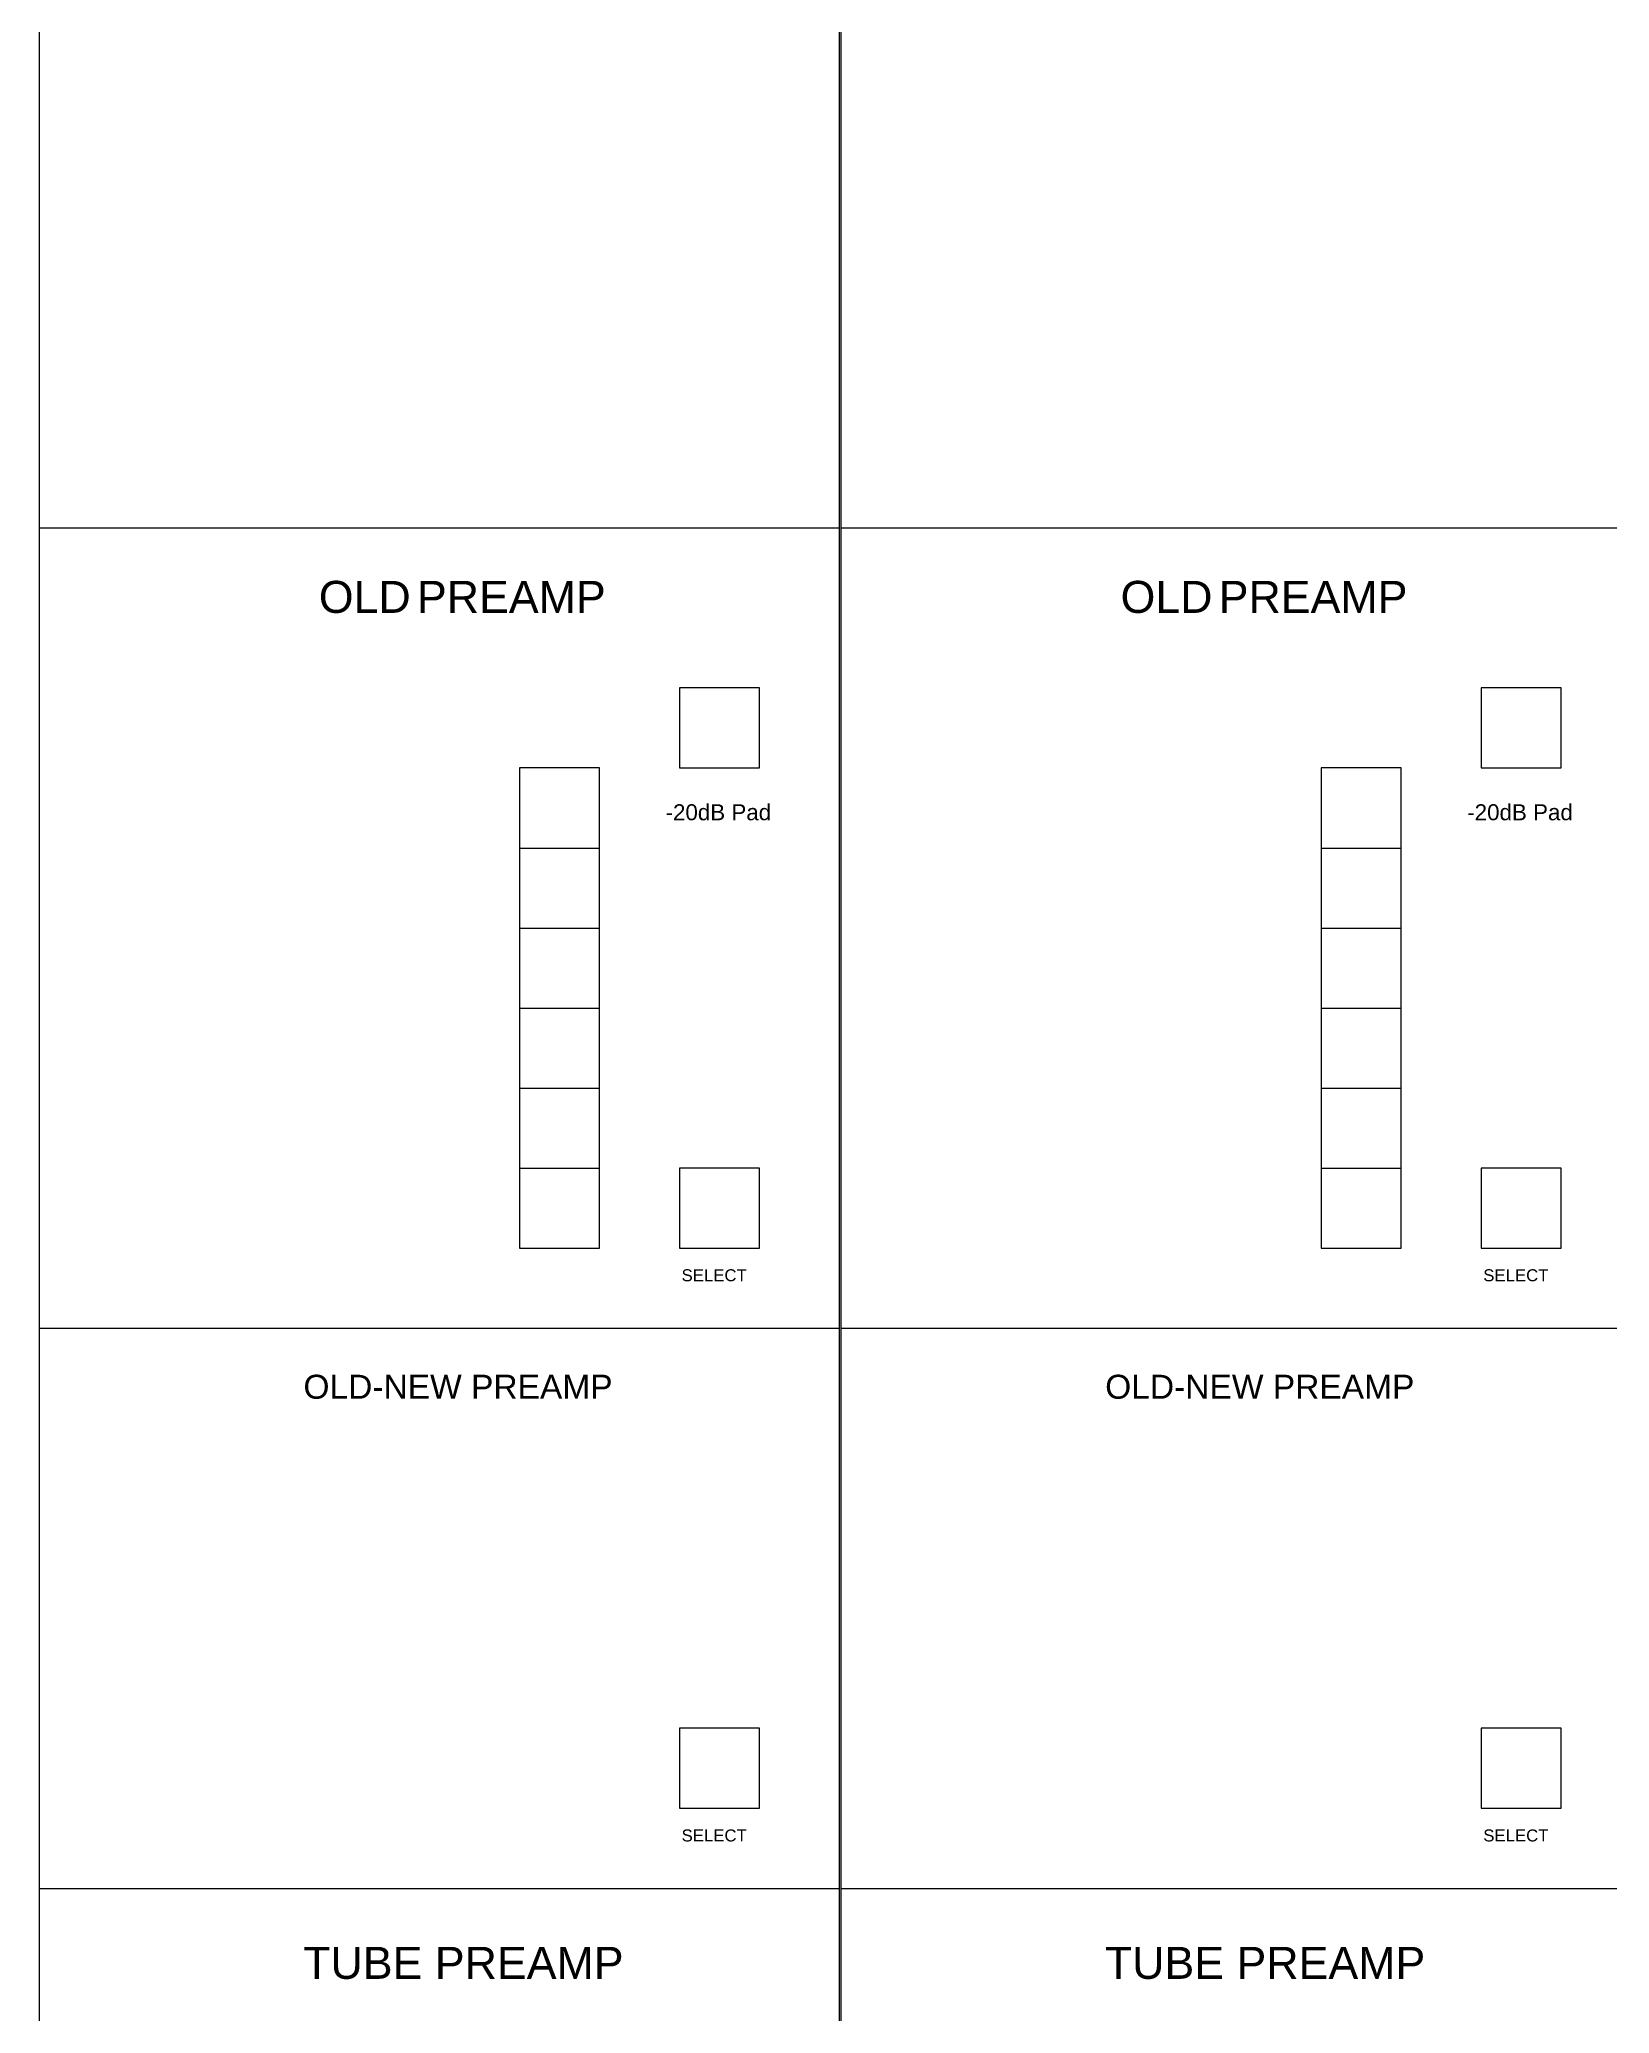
# Model space of a CAD drawing. Header units: inches. Extents: x 0 to 1600, y -1400 to 2600.
# Drawn here: x 0 to 196.3, y 1014.4 to 1261 of the extents above; entities that cross this region are included whole.
import ezdxf

# ---------------------------------------------------------------- set-up
doc = ezdxf.new("R2010")
doc.units = ezdxf.units.IN
doc.header["$MEASUREMENT"] = 0
doc.layers.get('0').update_dxf_attribs({"lineweight": 25, "true_color": 0xffffff})
doc.styles.add('textstyle221', font='')
doc.styles.add('textstyle223', font='')
doc.styles.add('textstyle236', font='')
doc.styles.add('textstyle239', font='')
doc.styles.add('textstyle77', font='')
doc.styles.add('textstyle79', font='')
doc.styles.add('textstyle860', font='')
doc.styles.add('textstyle863', font='')
doc.styles.add('textstyle876', font='')
doc.styles.add('textstyle879', font='')
doc.styles.add('textstyle907', font='')
doc.styles.add('textstyle910', font='')
doc.styles.get('textstyle221').set_extended_font_data('Liberation Sans')
doc.styles.get('textstyle223').set_extended_font_data('Liberation Sans')
doc.styles.get('textstyle236').set_extended_font_data('Liberation Sans')
doc.styles.get('textstyle239').set_extended_font_data('Liberation Sans')
doc.styles.get('textstyle77').set_extended_font_data('Liberation Sans')
doc.styles.get('textstyle79').set_extended_font_data('Liberation Sans')
doc.styles.get('textstyle860').set_extended_font_data('Liberation Sans')
doc.styles.get('textstyle863').set_extended_font_data('Liberation Sans')
doc.styles.get('textstyle876').set_extended_font_data('Liberation Sans')
doc.styles.get('textstyle879').set_extended_font_data('Liberation Sans')
doc.styles.get('textstyle907').set_extended_font_data('Liberation Sans')
doc.styles.get('textstyle910').set_extended_font_data('Liberation Sans')

msp = doc.modelspace()

# ---------------------------------------------------------------- linework, layer by layer
for p, q in [((0, 1200), (0, 1380)), ((100, 1200), (100, 1380)), ((100.22, 1200), (100.22, 1380)), ((0, 1100), (0, 1200)), ((0, 1200), (50, 1200)), ((50, 1200), (100, 1200)), ((100, -1400), (100, 1200)), ((100.22, 1100), (100.22, 1200)), ((100.22, 1200), (150.22, 1200)), ((150.22, 1200), (200.22, 1200)), ((80, 1180), (80, 1170)), ((90, 1180), (80, 1180)), ((90, 1170), (90, 1180)), ((180.22, 1180), (180.22, 1170)), ((190.22, 1180), (180.22, 1180)), ((190.22, 1170), (190.22, 1180)), ((60, 1170), (60, 1110)), ((70, 1170), (60, 1170)), ((70, 1110), (70, 1170)), ((80, 1170), (90, 1170)), ((160.22, 1170), (160.22, 1110)), ((170.22, 1170), (160.22, 1170)), ((170.22, 1110), (170.22, 1170)), ((180.22, 1170), (190.22, 1170)), ((60, 1160), (70, 1160)), ((160.22, 1160), (170.22, 1160)), ((60, 1150), (70, 1150)), ((160.22, 1150), (170.22, 1150)), ((60, 1140), (70, 1140)), ((160.22, 1140), (170.22, 1140)), ((60, 1130), (70, 1130)), ((160.22, 1130), (170.22, 1130)), ((60, 1120), (70, 1120)), ((80, 1120), (80, 1110)), ((90, 1120), (80, 1120)), ((90, 1110), (90, 1120)), ((160.22, 1120), (170.22, 1120)), ((180.22, 1120), (180.22, 1110)), ((190.22, 1120), (180.22, 1120)), ((190.22, 1110), (190.22, 1120)), ((60, 1110), (70, 1110)), ((80, 1110), (90, 1110)), ((160.22, 1110), (170.22, 1110)), ((180.22, 1110), (190.22, 1110)), ((0, 1030), (0, 1100)), ((0, 1100), (50, 1100)), ((50, 1100), (100, 1100)), ((100.22, 1030), (100.22, 1100)), ((100.22, 1100), (150.22, 1100)), ((150.22, 1100), (200.22, 1100)), ((80, 1050), (80, 1040)), ((90, 1050), (80, 1050)), ((90, 1040), (90, 1050)), ((180.22, 1050), (180.22, 1040)), ((190.22, 1050), (180.22, 1050)), ((190.22, 1040), (190.22, 1050)), ((80, 1040), (90, 1040)), ((180.22, 1040), (190.22, 1040)), ((0, 1000), (0, 1030)), ((0, 1030), (50, 1030)), ((50, 1030), (100, 1030)), ((100.22, 1000), (100.22, 1030)), ((100.22, 1030), (150.22, 1030)), ((150.22, 1030), (200.22, 1030))]:
    msp.add_line(p, q)

# ---------------------------------------------------------------- texts
at = {"char_height": 1, "attachment_point": 5}
for s, insert, style in [('\\C7;\\H4;OLD\\H2; \\H4;PREAMP', (52.85, 1191.35), 'textstyle236'), ('\\C7;\\H4;OLD\\H2; \\H4;PREAMP', (153.07, 1191.35), 'textstyle239'), ('\\C7;\\H2;-20dB Pad', (84.86, 1164.45), 'textstyle221'), ('\\C7;\\H2;-20dB Pad', (185.07, 1164.45), 'textstyle223'), ('\\C7;\\H1.5;SELECT', (84.34, 1106.6), 'textstyle876'), ('\\C7;\\H1.5;SELECT', (184.55, 1106.6), 'textstyle879'), ('\\C7;\\H3;OLD-NEW PREAMP', (52.32, 1092.66), 'textstyle77'), ('\\C7;\\H3;OLD-NEW PREAMP', (152.54, 1092.66), 'textstyle79'), ('\\C7;\\H1.5;SELECT', (84.34, 1036.6), 'textstyle860'), ('\\C7;\\H1.5;SELECT', (184.55, 1036.6), 'textstyle863'), ('\\C7;\\H4;TUBE PREAMP', (52.99, 1020.66), 'textstyle907'), ('\\C7;\\H4;TUBE PREAMP', (153.2, 1020.66), 'textstyle910')]:
    msp.add_mtext(s, dxfattribs=dict(at, insert=insert, style=style))

doc.saveas('drawing.dxf')
